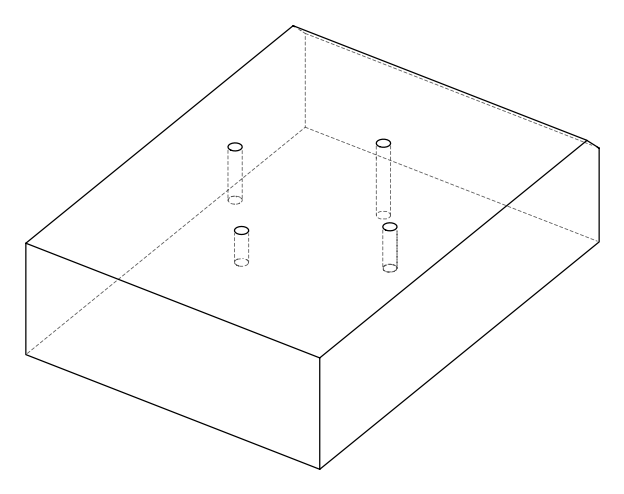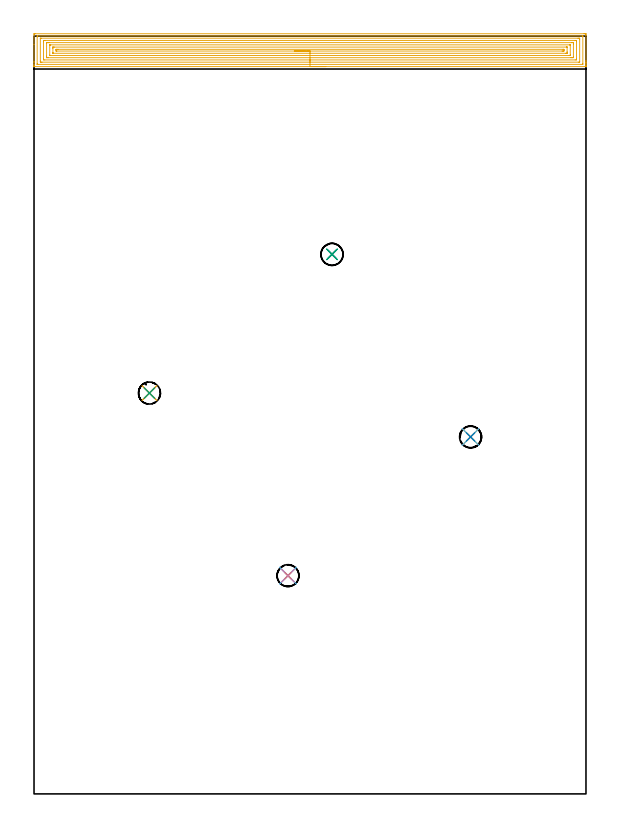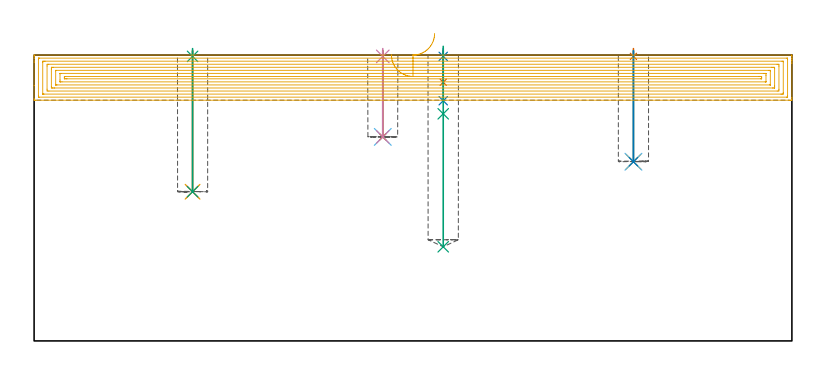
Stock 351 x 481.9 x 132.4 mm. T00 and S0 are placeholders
(PLAN: 17 operations, 11 tool changes, 25.4 min)
(1 SPOT_DRILL | STEP1POCKET | NXT0321_9005460120000 | 0.03 min | 5 mm3)
(2 SPOT_DRILL_1 | STEP1POCKET_1 | NXT0321_9005460120000 | 0.03 min | 2 mm3)
(3 SPOT_DRILL_2 | STEP1POCKET_2 | NXT0321_9005460120000 | 0.03 min | 2 mm3)
(4 SPOT_DRILL_3 | STEP1POCKET_3 | NXT0321_9005460120000 | 0.03 min | 2 mm3)
(5 DRILL_BLIND_HOLE_INTO_CENTER | STEP1POCKET | UGT0301_201 | 0.21 min | 2621 mm3)
(6 DRILL_TO_ENLARGE_BLIND_HOLE | STEP1POCKET | UGT0301_374 | 0.21 min | 3907 mm3)
(7 DRILL_BLIND_HOLE_INTO_CENTER_1 | STEP1POCKET_1 | UGT0301_201 | 0.06 min | 597 mm3)
(8 DRILL_TO_ENLARGE_BLIND_HOLE_1 | STEP1POCKET_1 | UGT0301_273 | 0.09 min | 2251 mm3)
(9 GUN_DRILL_BLIND_HOLE | STEP1POCKET_1 | UGT0307_010 | 0.5 min | 10474 mm3)
(10 DRILL_BLIND_HOLE_INTO_CENTER_2 | STEP1POCKET_2 | UGT0301_201 | 0.26 min | 3385 mm3)
(11 DRILL_TO_ENLARGE_BLIND_HOLE_2 | STEP1POCKET_2 | UGT0301_374 | 0.26 min | 4981 mm3)
(12 DRILL_BLIND_HOLE_INTO_CENTER_3 | STEP1POCKET_3 | UGT0301_201 | 0.16 min | 1984 mm3)
(13 DRILL_TO_ENLARGE_BLIND_HOLE_3 | STEP1POCKET_3 | UGT0301_374 | 0.16 min | 3019 mm3)
(14 BORE_BLIND_HOLE | STEP1POCKET | UGT0332_064 | 0.21 min | 1046 mm3)
(15 BORE_BLIND_HOLE_1 | STEP1POCKET_2 | UGT0332_064 | 0.26 min | 1344 mm3)
(16 BORE_BLIND_HOLE_2 | STEP1POCKET_3 | UGT0332_064 | 0.16 min | 801 mm3)
(17 AREA_MILL | FG_CHAMFER_SURFACE | UGT0205_001 | 22.74 min | 76656 mm3)
(TOOL NXT0321_9005460120000 | NC Spot Drill, 142deg, 12mm, Carbide, Uncoated | D12 PA142 FL30 Z2)
(TOOL UGT0301_201 | Twist Drill 8.4 mm | D8.4 PA118 FL72 Z2)
(TOOL UGT0301_374 | Twist Drill Flat Bottom 13 mm | D13 PA180 FL101 Z2)
(TOOL UGT0301_273 | Twist Drill 14.1 mm | D14.1 PA118 FL114 Z2)
(TOOL UGT0307_010 | Gun Drill 14 mm | D14 PA130 FL24 Z1)
(TOOL UGT0332_064 | 14 mm Boring Bar Slip Fit | D14)
(TOOL UGT0205_001 | Chamfer Mill 20 x 3 x 45 deg. | D20 FL50 Z2)
(OP 1 SPOT_DRILL)
G17 G21 G94 G90
T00 M6
G54
G17 G0 G90 X277.6 Y227. S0 M3
G43 Z142.4 H0
G94 G81 G98 Z131.797 F250. R135.4
G80
M5
M2
(OP 2 SPOT_DRILL_1)
G17 G21 G94 G90
T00 M6
G54
G17 G0 G90 X189.5 Y343.1 S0 M3
G43 Z142.4 H0
G94 G81 G98 Z131.797 F250. R135.4
G80
M5
M2
(OP 3 SPOT_DRILL_2)
G17 G21 G94 G90
T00 M6
G54
G17 G0 G90 X73.4 Y254.9 S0 M3
G43 Z142.4 H0
G94 G81 G98 Z131.797 F250. R135.4
G80
M5
M2
(OP 4 SPOT_DRILL_3)
G17 G21 G94 G90
T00 M6
G54
G17 G0 G90 X161.5 Y138.8 S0 M3
G43 Z142.4 H0
G94 G81 G98 Z131.797 F250. R135.4
G80
M5
M2
(OP 5 DRILL_BLIND_HOLE_INTO_CENTER)
G17 G21 G94 G90
T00 M6
G54
G17 G0 G90 X277.6 Y227. S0 M3
G43 Z142.4 H0
G94 G81 G98 Z83. F250. R134.4
G80
M5
M2
(OP 6 DRILL_TO_ENLARGE_BLIND_HOLE)
G17 G21 G94 G90
T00 M6
G54
G17 G0 G90 X277.6 Y227. S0 M3
G43 Z142.4 H0
G94 G73 G98 Z83. F250. Q12.35 R134.4
G80
M5
M2
(OP 7 DRILL_BLIND_HOLE_INTO_CENTER_1)
G17 G21 G94 G90
T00 M6
G54
G17 G0 G90 X189.5 Y343.1 S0 M3
G43 Z142.4 H0
G94 G81 G98 Z119.8 F250. R134.4
G80
M5
M2
(OP 8 DRILL_TO_ENLARGE_BLIND_HOLE_1)
G17 G21 G94 G90
T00 M6
G54
G17 G0 G90 X189.5 Y343.1 S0 M3
G43 Z142.4 H0
G94 G81 G98 Z111.25 F250. R134.4
G80
M5
M2
(OP 9 GUN_DRILL_BLIND_HOLE)
G17 G21 G94 G90
T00 M6
G54
G17 G0 G90 X189.5 Y343.1 M8
G43 Z142.4 H0
Z136.456
S716 M3
G94 G1 Z105.192 F125. M26
G4 X.084
Z43.6 F250.
G4 X.084
G0 Z43.7
M5
M9
Z136.456
Z142.4
M2
(OP 10 DRILL_BLIND_HOLE_INTO_CENTER_2)
G17 G21 G94 G90
T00 M6
G54
G17 G0 G90 X73.4 Y254.9 S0 M3
G43 Z142.4 H0
G94 G81 G98 Z69.1 F250. R134.4
G80
M5
M2
(OP 11 DRILL_TO_ENLARGE_BLIND_HOLE_2)
G17 G21 G94 G90
T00 M6
G54
G17 G0 G90 X73.4 Y254.9 S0 M3
G43 Z142.4 H0
G94 G73 G98 Z69.1 F250. Q12.66 R134.4
G80
M5
M2
(OP 12 DRILL_BLIND_HOLE_INTO_CENTER_3)
G17 G21 G94 G90
T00 M6
G54
G17 G0 G90 X161.5 Y138.8 S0 M3
G43 Z142.4 H0
G94 G81 G98 Z94.5 F250. R134.4
G80
M5
M2
(OP 13 DRILL_TO_ENLARGE_BLIND_HOLE_3)
G17 G21 G94 G90
T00 M6
G54
G17 G0 G90 X161.5 Y138.8 S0 M3
G43 Z142.4 H0
G94 G73 G98 Z94.5 F250. Q12.633 R134.4
G80
M5
M2
(OP 14 BORE_BLIND_HOLE)
G17 G21 G94 G90
T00 M6
G54
G17 G0 G90 X277.6 Y227. S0 M3
G43 Z142.4 H0
G94 G85 G98 Z83. F250. R134.4
G80
M5
M2
(OP 15 BORE_BLIND_HOLE_1)
G17 G21 G94 G90
T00 M6
G54
G17 G0 G90 X73.4 Y254.9 S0 M3
G43 Z142.4 H0
G94 G85 G98 Z69.1 F250. R134.4
G80
M5
M2
(OP 16 BORE_BLIND_HOLE_2)
G17 G21 G94 G90
T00 M6
G54
G17 G0 G90 X161.5 Y138.8 S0 M3
G43 Z142.4 H0
G94 G85 G98 Z94.5 F250. R134.4
G80
M5
M2
(OP 17 AREA_MILL)
G17 G21 G94 G90
T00 M6
G54
G17 G0 G90 X185.5 Y462.5 S1061 M3
G43 Z142.4 H0
G94 G1 X185.462 Z141.528 F250.
X185.348 Z140.663
X185.159 Z139.812
X184.897 Z138.98
X184.563 Z138.174
X184.16 Z137.4
X183.691 Z136.664
X183.16 Z135.972
X182.571 Z135.329
X181.928 Z134.739
X181.236 Z134.208
X180.5 Z133.74
X179.726 Z133.337
X178.92 Z133.003
X178.088 Z132.741
X177.236 Z132.552
X176.372 Z132.438
X175.5 Z132.4
X0.157
X0.01 Y462.503 Z132.388
X0.006 Y462.559 Z132.333
X0. Y462.938 Z131.961
Y463.383 Z131.516
Y464.014 Z130.881
Y465.224 Z129.673
Y465.802 Z129.093
Y476.524 Z118.373
X0.001 Y482.779 Z112.118
X0.003 Y483.38 Z111.517
X0.007 Y483.392 Z111.506
X0.604 Y483.4 Z111.5
X349.777
X350.396 Y483.397 Z111.503
X350.993 Y483.391 Z111.506
X350.996 Y483.38 Z111.517
X350.999 Y482.779 Z112.118
X351. Y482.175 Z112.723
Y466.406 Z128.489
Y465.802 Z129.093
Y465.224 Z129.673
Y464.908 Z129.988
Y464.33 Z130.566
Y464.014 Z130.881
Y463.383 Z131.516
Y462.938 Z131.961
Y462.561 Z132.33
X350.99 Y462.503 Z132.388
X350.842 Y462.5 Z132.4
X175.5
Y463.914 Z130.986
X2.388
X2.288 Y463.916 Z130.984
X2.089 Y463.921 Z130.979
X2.009 Y463.931 Z130.969
X2.005 Y463.959 Z130.941
X2.002 Y464.014 Z130.886
X2. Y464.403 Z130.497
Y481.38 Z113.52
X2.007 Y481.886 Z113.014
X2.01 Y481.976 Z112.924
X2.188 Y481.983 Z112.917
X2.289 Y481.985 Z112.915
X348.612
X348.712 Y481.984 Z112.916
X348.911 Y481.979 Z112.921
X348.991 Y481.969 Z112.931
X348.995 Y481.941 Z112.959
X348.998 Y481.886 Z113.014
X349. Y481.497 Z113.403
X348.999 Y464.52 Z130.38
X348.993 Y464.014 Z130.886
X348.99 Y463.924 Z130.976
X348.812 Y463.917 Z130.983
X348.711 Y463.915 Z130.985
X175.5 Y463.914 Z130.986
Y465.328 Z129.572
X5.065 Y465.329 Z129.571
X4.644
X4.173 Y465.333 Z129.567
X4.025 Y465.335 Z129.565
X4.009 Y465.629 Z129.271
X4.003 Y465.802 Z129.098
X4. Y465.974 Z128.926
X4.001 Y480.271 Z114.629
X4.005 Y480.445 Z114.455
X4.01 Y480.555 Z114.345
X4.057 Y480.565 Z114.335
X4.173 Y480.567 Z114.333
X4.594 Y480.571 Z114.329
X345.935
X346.356
X346.827 Y480.567 Z114.333
X346.975 Y480.565 Z114.335
X346.991 Y480.271 Z114.629
X346.997 Y480.098 Z114.802
X347. Y479.926 Z114.974
X346.999 Y465.629 Z129.271
X346.995 Y465.455 Z129.445
X346.99 Y465.345 Z129.555
X346.943 Y465.335 Z129.565
X346.827 Y465.333 Z129.567
X346.406 Y465.329 Z129.571
X175.5 Y465.328 Z129.572
Y466.743 Z128.157
X6.802
X6.014 Y466.75 Z128.15
X6. Y467.546 Z127.354
Y478.311 Z116.589
X6.012 Y479.15 Z115.75
X6.85 Y479.157 Z115.743
X344.198
X344.985 Y479.15 Z115.75
X345. Y478.354 Z116.546
Y467.589 Z127.311
X344.988 Y466.75 Z128.15
X344.15 Y466.743 Z128.157
X175.5
Y468.157 Z126.743
X8.959
X8.635 Y468.158 Z126.742
X8.063 Y468.162 Z126.738
X8.023 Y468.164 Z126.736
X8.01 Y468.175 Z126.725
X8.004 Y468.221 Z126.679
X8.001 Y468.482 Z126.418
X8. Y469.118 Z125.782
X8.001 Y477.159 Z117.741
X8.004 Y477.418 Z117.482
X8.01 Y477.729 Z117.171
X8.316 Y477.737 Z117.163
X8.635 Y477.74 Z117.16
X9.202 Y477.743 Z117.157
X9.527
X342.041
X342.365 Y477.742 Z117.158
X342.937 Y477.738 Z117.162
X342.977 Y477.736 Z117.164
X342.99 Y477.725 Z117.175
X342.996 Y477.679 Z117.221
X342.999 Y477.418 Z117.482
X343. Y476.782 Z118.118
X342.999 Y468.741 Z126.159
X342.996 Y468.482 Z126.418
X342.99 Y468.171 Z126.729
X342.684 Y468.164 Z126.736
X342.365 Y468.16 Z126.74
X341.798 Y468.157 Z126.743
X341.473
X175.5
Y469.571 Z125.329
X10.224
X10.061 Y469.573 Z125.327
X10.022 Y469.576 Z125.324
X10.01 Y469.578 Z125.322
X10.007 Y469.589 Z125.311
X10.003 Y469.625 Z125.275
X10. Y469.795 Z125.105
X10.001 Y476.05 Z118.85
X10.004 Y476.19 Z118.71
X10.01 Y476.302 Z118.598
X10.014 Y476.323 Z118.577
X10.028 Y476.325 Z118.575
X10.071 Y476.326 Z118.574
X10.419 Y476.329 Z118.571
X10.614
X340.776
X340.938 Y476.327 Z118.573
X340.978 Y476.324 Z118.576
X340.99 Y476.322 Z118.578
X340.993 Y476.311 Z118.589
X340.997 Y476.275 Z118.625
X341. Y476.105 Z118.795
X340.999 Y469.85 Z125.05
X340.996 Y469.71 Z125.19
X340.99 Y469.598 Z125.302
X340.986 Y469.577 Z125.323
X340.972 Y469.575 Z125.325
X340.929 Y469.574 Z125.326
X340.581 Y469.571 Z125.329
X340.386
X175.5
Y470.985 Z123.915
X12.381
X12.204 Y470.987 Z123.913
X12.028 Y470.99 Z123.91
X12.012 Y470.992 Z123.908
X12.007 Y471.005 Z123.895
X12.002 Y471.04 Z123.86
X12. Y471.095 Z123.805
Y471.163 Z123.737
Y474.048 Z120.852
X12.001 Y474.737 Z120.163
X12.002 Y474.839 Z120.061
X12.007 Y474.89 Z120.01
X12.011 Y474.908 Z119.992
X12.031 Y474.91 Z119.99
X12.204 Y474.913 Z119.987
X12.919 Y474.915 Z119.985
X338.619 Y474.914 Z119.986
X338.796 Y474.913 Z119.987
X338.972 Y474.91 Z119.99
X338.988 Y474.908 Z119.992
X338.993 Y474.895 Z120.005
X338.997 Y474.86 Z120.04
X338.999 Y474.805 Z120.095
X339. Y474.737 Z120.163
Y471.852 Z123.048
X338.999 Y471.163 Z123.737
X338.997 Y471.061 Z123.839
X338.993 Y471.01 Z123.89
X338.989 Y470.992 Z123.908
X338.969 Y470.99 Z123.91
X338.796 Y470.987 Z123.913
X338.081 Y470.985 Z123.915
X175.5
Y472.4 Z122.5
X14.538
X14.146 Y472.402 Z122.498
X14.075 Y472.404 Z122.496
X14.01 Y472.409 Z122.491
X14. Y472.95 Z121.95
X14.008 Y473.391 Z121.509
X14.011 Y473.494 Z121.406
X14.148 Y473.497 Z121.403
X14.332 Y473.499 Z121.401
X14.881 Y473.5 Z121.4
X15.223 Y473.501 Z121.399
X336.462 Y473.5 Z121.4
X336.854 Y473.498 Z121.402
X336.924 Y473.496 Z121.404
X336.99 Y473.491 Z121.409
X337. Y472.95 Z121.95
X336.992 Y472.509 Z122.391
X336.989 Y472.406 Z122.494
X336.852 Y472.403 Z122.497
X336.668 Y472.401 Z122.499
X336.119 Y472.4 Z122.5
X335.776
X175.5
X174.628 Z122.539
X173.763 Z122.652
X172.912 Z122.841
X172.08 Z123.104
X171.274 Z123.437
X170.5 Z123.84
X169.764 Z124.309
X169.072 Z124.84
X168.429 Z125.429
X167.839 Z126.073
X167.308 Z126.765
X166.84 Z127.5
X166.437 Z128.274
X166.103 Z129.08
X165.841 Z129.912
X165.652 Z130.764
X165.538 Z131.629
X165.5 Z132.5
G0 Z142.4
M5
M2
